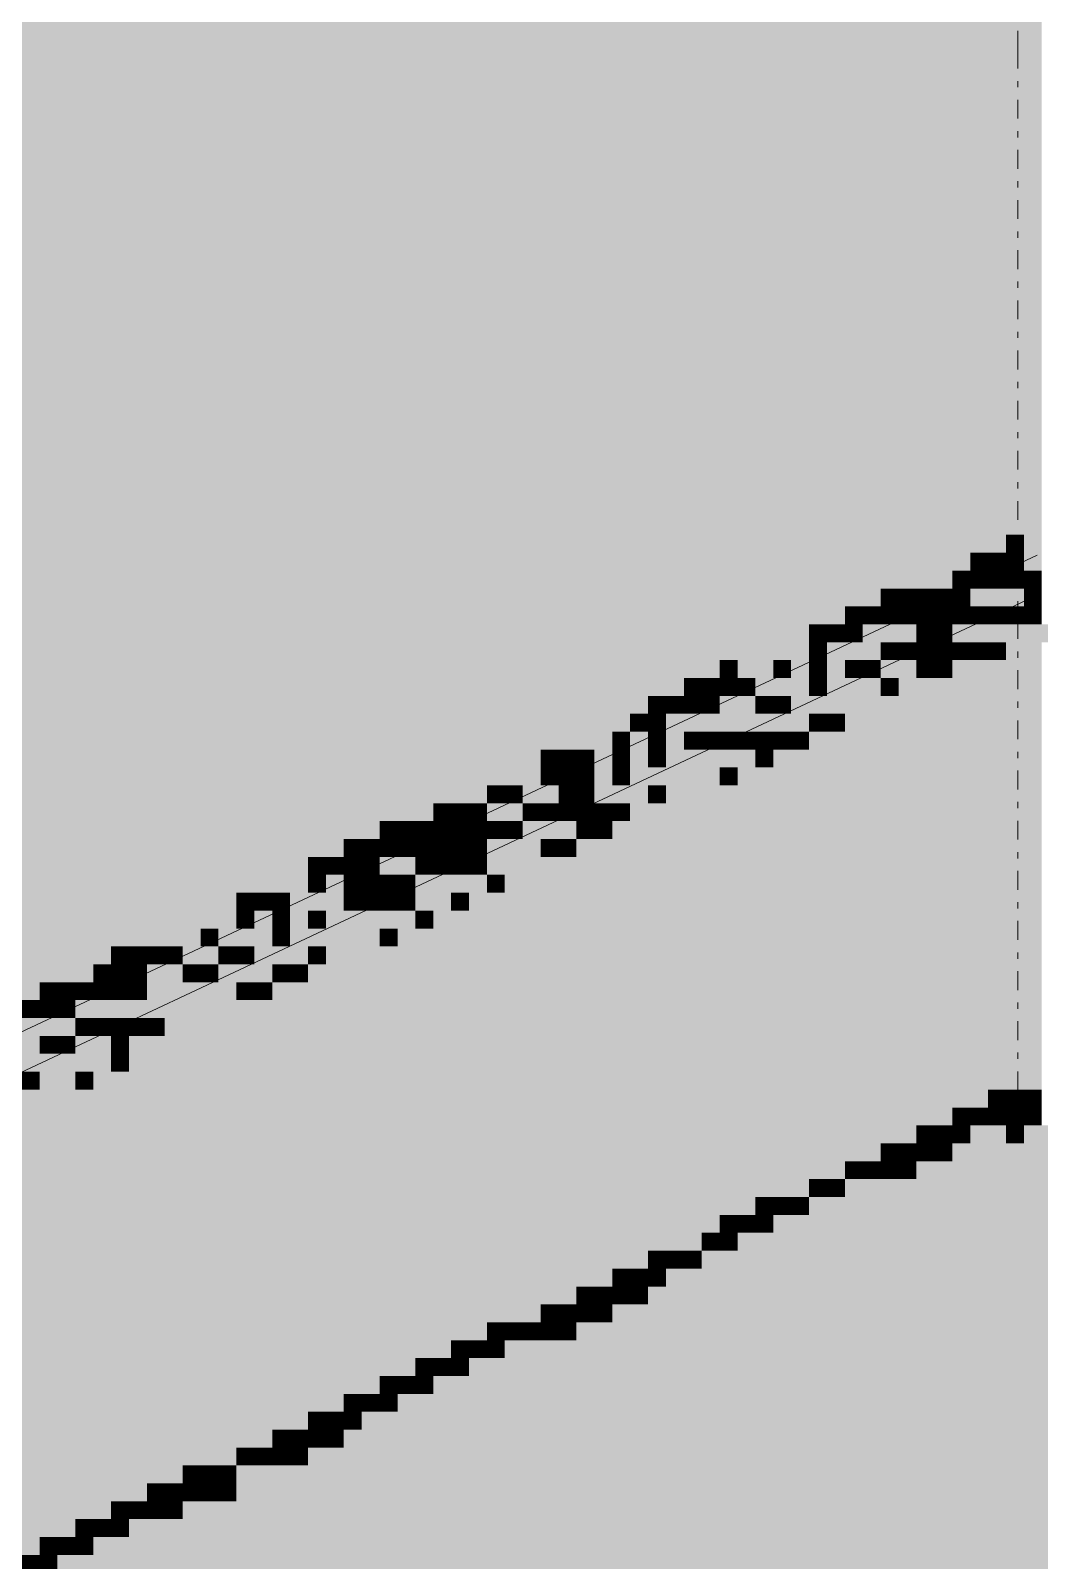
# Paper-space layout '03 3D Building and Roof' of a CAD drawing. Header units: millimetres. Extents: x 5 to 415, y 5 to 292.
# Drawn here: x 140.76 to 150.15, y 230.78 to 245.03 of the extents above; entities that cross this region are included whole.
import ezdxf

# ---------------------------------------------------------------- set-up
doc = ezdxf.new("R2010")
doc.units = ezdxf.units.MM
doc.layers.add('EXISTING', color=7, linetype='Continuous')
doc.layers.add('IMAGES', color=7, linetype='Continuous')

# ---------------------------------------------------------------- blocks, each defined once
blk = doc.blocks.new('SHEET_03')
at = {"layer": 'EXISTING', "color": 250, "lineweight": 9}
for p, q in [((149.95, 244.676), (149.95, 245.026)), ((149.95, 244.501), (149.95, 244.559)), ((149.95, 244.209), (149.95, 244.384)), ((149.95, 244.034), (149.95, 244.092)), ((149.95, 243.742), (149.95, 243.917)), ((149.95, 243.567), (149.95, 243.625)), ((149.95, 243.275), (149.95, 243.45)), ((149.95, 243.1), (149.95, 243.158)), ((149.95, 242.808), (149.95, 242.983)), ((149.95, 242.633), (149.95, 242.691)), ((149.95, 242.341), (149.95, 242.516)), ((149.95, 242.166), (149.95, 242.224)), ((149.95, 241.874), (149.95, 242.049)), ((149.95, 241.699), (149.95, 241.757)), ((149.95, 241.407), (149.95, 241.582)), ((149.95, 241.232), (149.95, 241.29)), ((149.95, 240.94), (149.95, 241.115)), ((149.95, 240.765), (149.95, 240.823)), ((149.95, 240.473), (149.95, 240.648)), ((128.28, 229.888), (150.128, 240.145)), ((150.128, 239.77), (128.28, 229.513)), ((149.95, 239.655), (149.95, 239.714)), ((149.95, 239.364), (149.95, 239.539)), ((149.95, 239.188), (149.95, 239.247)), ((149.95, 238.897), (149.95, 239.072)), ((149.95, 238.721), (149.95, 238.78)), ((149.95, 238.429), (149.95, 238.605)), ((149.95, 238.254), (149.95, 238.313)), ((149.95, 237.962), (149.95, 238.138)), ((149.95, 237.787), (149.95, 237.846)), ((149.95, 237.495), (149.95, 237.671)), ((149.95, 237.32), (149.95, 237.379)), ((149.95, 237.028), (149.95, 237.204)), ((149.95, 236.853), (149.95, 236.912)), ((149.95, 236.561), (149.95, 236.737)), ((149.95, 236.386), (149.95, 236.445)), ((149.95, 236.094), (149.95, 236.27)), ((149.95, 235.919), (149.95, 235.978)), ((149.95, 235.627), (149.95, 235.803)), ((149.95, 235.452), (149.95, 235.511)), ((149.95, 235.16), (149.95, 235.336))]:
    blk.add_line(p, q, dxfattribs=at)
at = {"layer": 'IMAGES', "color": 7}
for points in [[(149.671, 240.167), (149.838, 240.167), (149.671, 249.167), (149.838, 249.167)], [(149.838, 240.333), (150.005, 240.333), (149.838, 249.167), (150.005, 249.167)], [(150.005, 240.333), (150.171, 240.333), (150.005, 249.167), (150.171, 249.167)], [(130.342, 245), (149.671, 245), (130.342, 245.167), (149.671, 245.167)], [(130.008, 244.833), (149.671, 244.833), (130.008, 245), (149.671, 245)], [(129.509, 244.667), (149.671, 244.667), (129.509, 244.833), (149.671, 244.833)], [(129.175, 244.5), (149.671, 244.5), (129.175, 244.667), (149.671, 244.667)], [(128.842, 244.333), (149.671, 244.333), (128.842, 244.5), (149.671, 244.5)], [(128.509, 244.167), (149.671, 244.167), (128.509, 244.333), (149.671, 244.333)], [(128.009, 244), (149.671, 244), (128.009, 244.167), (149.671, 244.167)], [(127.676, 243.833), (149.671, 243.833), (127.676, 244), (149.671, 244)], [(127.342, 243.667), (149.671, 243.667), (127.342, 243.833), (149.671, 243.833)], [(127.009, 243.5), (149.671, 243.5), (127.009, 243.667), (149.671, 243.667)], [(126.676, 243.333), (149.671, 243.333), (126.676, 243.5), (149.671, 243.5)], [(126.343, 243.167), (149.671, 243.167), (126.343, 243.333), (149.671, 243.333)], [(126.009, 243), (149.671, 243), (126.009, 243.167), (149.671, 243.167)], [(125.843, 242.833), (149.671, 242.833), (125.843, 243), (149.671, 243)], [(125.343, 242.667), (149.671, 242.667), (125.343, 242.833), (149.671, 242.833)], [(125.009, 242.5), (149.671, 242.5), (125.009, 242.667), (149.671, 242.667)], [(124.51, 242.333), (149.671, 242.333), (124.51, 242.5), (149.671, 242.5)], [(124.176, 242.167), (149.671, 242.167), (124.176, 242.333), (149.671, 242.333)], [(123.843, 242), (149.671, 242), (123.843, 242.167), (149.671, 242.167)], [(123.51, 241.833), (149.671, 241.833), (123.51, 242), (149.671, 242)], [(123.176, 241.667), (149.671, 241.667), (123.176, 241.833), (149.671, 241.833)], [(122.843, 241.5), (149.671, 241.5), (122.843, 241.667), (149.671, 241.667)], [(122.177, 241.333), (149.671, 241.333), (122.177, 241.5), (149.671, 241.5)], [(122.01, 241.167), (149.671, 241.167), (122.01, 241.333), (149.671, 241.333)], [(121.677, 241), (149.671, 241), (121.677, 241.167), (149.671, 241.167)], [(121.343, 240.833), (149.671, 240.833), (121.343, 241), (149.671, 241)], [(120.844, 240.5), (149.671, 240.5), (120.844, 240.833), (149.671, 240.833)], [(120.344, 240.333), (149.671, 240.333), (120.344, 240.5), (149.671, 240.5)], [(120.01, 240.167), (149.671, 240.167), (120.01, 240.333), (149.671, 240.333)], [(149.838, 240.167), (150.005, 240.167), (149.838, 240.333), (150.005, 240.333)], [(150.005, 240), (150.171, 240), (150.005, 240.333), (150.171, 240.333)], [(119.677, 240), (149.505, 240), (119.677, 240.167), (149.505, 240.167)], [(149.505, 240), (149.671, 240), (149.505, 240.167), (149.671, 240.167)], [(149.671, 240), (149.838, 240), (149.671, 240.167), (149.838, 240.167)], [(149.838, 240), (150.005, 240), (149.838, 240.167), (150.005, 240.167)], [(119.177, 239.833), (149.005, 239.833), (119.177, 240), (149.005, 240)], [(149.005, 239.833), (149.338, 239.833), (149.005, 240), (149.338, 240)], [(149.338, 239.833), (149.505, 239.833), (149.338, 240), (149.505, 240)], [(149.505, 239.833), (149.671, 239.833), (149.505, 240), (149.671, 240)], [(149.671, 239.833), (149.838, 239.833), (149.671, 240), (149.838, 240)], [(149.838, 239.833), (150.005, 239.833), (149.838, 240), (150.005, 240)], [(150.005, 239.833), (150.171, 239.833), (150.005, 240), (150.171, 240)], [(118.844, 239.667), (148.672, 239.667), (118.844, 239.833), (148.672, 239.833)], [(148.672, 239.667), (148.838, 239.667), (148.672, 239.833), (148.838, 239.833)], [(148.838, 239.667), (149.005, 239.667), (148.838, 239.833), (149.005, 239.833)], [(149.005, 239.667), (149.172, 239.667), (149.005, 239.833), (149.172, 239.833)], [(149.172, 239.667), (149.338, 239.667), (149.172, 239.833), (149.338, 239.833)], [(149.338, 239.667), (149.505, 239.667), (149.338, 239.833), (149.505, 239.833)], [(149.505, 239.667), (150.005, 239.667), (149.505, 239.833), (150.005, 239.833)], [(150.005, 239.667), (150.171, 239.667), (150.005, 239.833), (150.171, 239.833)], [(118.344, 239.5), (148.338, 239.5), (118.344, 239.667), (148.338, 239.667)], [(148.338, 239.5), (148.505, 239.5), (148.338, 239.667), (148.505, 239.667)], [(148.505, 239.5), (148.672, 239.5), (148.505, 239.667), (148.672, 239.667)], [(148.672, 239.5), (148.838, 239.5), (148.672, 239.667), (148.838, 239.667)], [(148.838, 239.5), (149.005, 239.5), (148.838, 239.667), (149.005, 239.667)], [(149.005, 239.5), (149.172, 239.5), (149.005, 239.667), (149.172, 239.667)], [(149.172, 239.5), (149.338, 239.5), (149.172, 239.667), (149.338, 239.667)], [(149.338, 239.5), (149.505, 239.5), (149.338, 239.667), (149.505, 239.667)], [(149.505, 239.5), (149.671, 239.5), (149.505, 239.667), (149.671, 239.667)], [(149.671, 239.5), (149.838, 239.5), (149.671, 239.667), (149.838, 239.667)], [(149.838, 239.5), (150.005, 239.5), (149.838, 239.667), (150.005, 239.667)], [(150.005, 239.5), (150.171, 239.5), (150.005, 239.667), (150.171, 239.667)], [(118.344, 239.333), (148.005, 239.333), (118.344, 239.5), (148.005, 239.5)], [(148.005, 239.333), (148.172, 239.333), (148.005, 239.5), (148.172, 239.5)], [(148.172, 239.333), (148.338, 239.333), (148.172, 239.5), (148.338, 239.5)], [(148.338, 239.333), (148.505, 239.333), (148.338, 239.5), (148.505, 239.5)], [(148.505, 239.333), (149.005, 239.333), (148.505, 239.5), (149.005, 239.5)], [(149.005, 239.333), (149.172, 239.333), (149.005, 239.5), (149.172, 239.5)], [(149.172, 239.333), (149.338, 239.333), (149.172, 239.5), (149.338, 239.5)], [(149.338, 239.333), (150.005, 239.333), (149.338, 239.5), (150.005, 239.5)], [(150.005, 239.333), (170.834, 239.333), (150.005, 239.5), (170.834, 239.5)], [(117.677, 239.167), (147.672, 239.167), (117.677, 239.333), (147.672, 239.333)], [(147.672, 239.167), (148.005, 239.167), (147.672, 239.333), (148.005, 239.333)], [(148.005, 239.167), (148.172, 239.167), (148.005, 239.333), (148.172, 239.333)], [(148.172, 239.167), (148.672, 239.167), (148.172, 239.333), (148.672, 239.333)], [(148.672, 239.167), (148.838, 239.167), (148.672, 239.333), (148.838, 239.333)], [(148.838, 239.167), (149.005, 239.167), (148.838, 239.333), (149.005, 239.333)], [(149.005, 239.167), (149.172, 239.167), (149.005, 239.333), (149.172, 239.333)], [(149.172, 239.167), (149.338, 239.167), (149.172, 239.333), (149.338, 239.333)], [(149.338, 239.167), (149.505, 239.167), (149.338, 239.333), (149.505, 239.333)], [(149.505, 239.167), (149.671, 239.167), (149.505, 239.333), (149.671, 239.333)], [(149.671, 239.167), (149.838, 239.167), (149.671, 239.333), (149.838, 239.333)], [(149.838, 235.167), (150.005, 235.167), (149.838, 239.333), (150.005, 239.333)], [(150.005, 235.167), (150.171, 235.167), (150.005, 239.333), (150.171, 239.333)], [(117.511, 239), (147.172, 239), (117.511, 239.167), (147.172, 239.167)], [(147.172, 239), (147.339, 239), (147.172, 239.167), (147.339, 239.167)], [(147.339, 239), (147.672, 239), (147.339, 239.167), (147.672, 239.167)], [(147.672, 239), (147.838, 239), (147.672, 239.167), (147.838, 239.167)], [(147.838, 238.667), (148.005, 238.667), (147.838, 239.167), (148.005, 239.167)], [(148.005, 239), (148.172, 239), (148.005, 239.167), (148.172, 239.167)], [(148.172, 238.833), (148.338, 238.833), (148.172, 239.167), (148.338, 239.167)], [(148.338, 239), (148.505, 239), (148.338, 239.167), (148.505, 239.167)], [(148.505, 239), (148.672, 239), (148.505, 239.167), (148.672, 239.167)], [(148.672, 239), (149.005, 239), (148.672, 239.167), (149.005, 239.167)], [(149.005, 239), (149.172, 239), (149.005, 239.167), (149.172, 239.167)], [(149.172, 239), (149.338, 239), (149.172, 239.167), (149.338, 239.167)], [(149.338, 239), (149.671, 239), (149.338, 239.167), (149.671, 239.167)], [(149.671, 235.167), (149.838, 235.167), (149.671, 239.167), (149.838, 239.167)], [(117.178, 238.833), (146.839, 238.833), (117.178, 239), (146.839, 239)], [(146.839, 238.833), (147.005, 238.833), (146.839, 239), (147.005, 239)], [(147.005, 238.833), (147.172, 238.833), (147.005, 239), (147.172, 239)], [(147.172, 238.833), (147.339, 238.833), (147.172, 239), (147.339, 239)], [(147.339, 238.833), (147.505, 238.833), (147.339, 239), (147.505, 239)], [(147.505, 238.833), (147.838, 238.833), (147.505, 239), (147.838, 239)], [(148.005, 238.833), (148.172, 238.833), (148.005, 239), (148.172, 239)], [(148.338, 238.833), (148.672, 238.833), (148.338, 239), (148.672, 239)], [(148.672, 238.833), (148.838, 238.833), (148.672, 239), (148.838, 239)], [(148.838, 238.833), (149.172, 238.833), (148.838, 239), (149.172, 239)], [(149.172, 238.833), (149.671, 238.833), (149.172, 239), (149.671, 239)], [(116.844, 238.667), (146.505, 238.667), (116.844, 238.833), (146.505, 238.833)], [(146.505, 238.667), (146.672, 238.667), (146.505, 238.833), (146.672, 238.833)], [(146.672, 238.667), (146.839, 238.667), (146.672, 238.833), (146.839, 238.833)], [(146.839, 238.667), (147.005, 238.667), (146.839, 238.833), (147.005, 238.833)], [(147.005, 238.667), (147.172, 238.667), (147.005, 238.833), (147.172, 238.833)], [(147.172, 238.667), (147.505, 238.667), (147.172, 238.833), (147.505, 238.833)], [(147.505, 238.667), (147.672, 238.667), (147.505, 238.833), (147.672, 238.833)], [(147.672, 238.667), (147.838, 238.667), (147.672, 238.833), (147.838, 238.833)], [(148.005, 238.667), (148.338, 238.667), (148.005, 238.833), (148.338, 238.833)], [(148.338, 238.667), (148.838, 238.667), (148.338, 238.833), (148.838, 238.833)], [(148.838, 238.667), (149.671, 238.667), (148.838, 238.833), (149.671, 238.833)], [(116.344, 238.5), (146.339, 238.5), (116.344, 238.667), (146.339, 238.667)], [(146.339, 238.5), (146.505, 238.5), (146.339, 238.667), (146.505, 238.667)], [(146.505, 238.5), (146.672, 238.5), (146.505, 238.667), (146.672, 238.667)], [(146.672, 238.167), (146.839, 238.167), (146.672, 238.667), (146.839, 238.667)], [(146.839, 238.5), (147.172, 238.5), (146.839, 238.667), (147.172, 238.667)], [(147.172, 238.5), (147.505, 238.5), (147.172, 238.667), (147.505, 238.667)], [(147.505, 238.5), (148.005, 238.5), (147.505, 238.667), (148.005, 238.667)], [(148.005, 238.5), (148.172, 238.5), (148.005, 238.667), (148.172, 238.667)], [(148.172, 238.5), (148.338, 238.5), (148.172, 238.667), (148.338, 238.667)], [(148.338, 238.5), (149.671, 238.5), (148.338, 238.667), (149.671, 238.667)], [(116.011, 238.333), (145.839, 238.333), (116.011, 238.5), (145.839, 238.5)], [(145.839, 238.333), (146.172, 238.333), (145.839, 238.5), (146.172, 238.5)], [(146.172, 238.333), (146.339, 238.333), (146.172, 238.5), (146.339, 238.5)], [(146.339, 238), (146.505, 238), (146.339, 238.5), (146.505, 238.5)], [(146.505, 238.333), (146.672, 238.333), (146.505, 238.5), (146.672, 238.5)], [(146.839, 238.333), (147.005, 238.333), (146.839, 238.5), (147.005, 238.5)], [(147.005, 238.333), (147.172, 238.333), (147.005, 238.5), (147.172, 238.5)], [(147.172, 238.333), (147.339, 238.333), (147.172, 238.5), (147.339, 238.5)], [(147.339, 238.333), (147.505, 238.333), (147.339, 238.5), (147.505, 238.5)], [(147.505, 238.333), (147.672, 238.333), (147.505, 238.5), (147.672, 238.5)], [(147.672, 238.333), (147.838, 238.333), (147.672, 238.5), (147.838, 238.5)], [(147.838, 238.333), (148.005, 238.333), (147.838, 238.5), (148.005, 238.5)], [(148.005, 238.333), (149.671, 238.333), (148.005, 238.5), (149.671, 238.5)], [(115.844, 238.167), (145.506, 238.167), (115.844, 238.333), (145.506, 238.333)], [(145.506, 238.167), (145.672, 238.167), (145.506, 238.333), (145.672, 238.333)], [(145.672, 238.167), (145.839, 238.167), (145.672, 238.333), (145.839, 238.333)], [(145.839, 238.167), (146.006, 238.167), (145.839, 238.333), (146.006, 238.333)], [(146.006, 237.833), (146.172, 237.833), (146.006, 238.333), (146.172, 238.333)], [(146.172, 238.167), (146.339, 238.167), (146.172, 238.333), (146.339, 238.333)], [(146.505, 238.167), (146.672, 238.167), (146.505, 238.333), (146.672, 238.333)], [(146.839, 238.167), (147.172, 238.167), (146.839, 238.333), (147.172, 238.333)], [(147.172, 238.167), (147.505, 238.167), (147.172, 238.333), (147.505, 238.333)], [(147.505, 238.167), (147.672, 238.167), (147.505, 238.333), (147.672, 238.333)], [(147.672, 238.167), (149.671, 238.167), (147.672, 238.333), (149.671, 238.333)], [(115.345, 238), (145.172, 238), (115.345, 238.167), (145.172, 238.167)], [(145.172, 238), (145.506, 238), (145.172, 238.167), (145.506, 238.167)], [(145.506, 238), (145.672, 238), (145.506, 238.167), (145.672, 238.167)], [(145.672, 238), (145.839, 238), (145.672, 238.167), (145.839, 238.167)], [(145.839, 238), (146.006, 238), (145.839, 238.167), (146.006, 238.167)], [(146.172, 238), (146.339, 238), (146.172, 238.167), (146.339, 238.167)], [(146.505, 238), (146.839, 238), (146.505, 238.167), (146.839, 238.167)], [(146.839, 238), (147.172, 238), (146.839, 238.167), (147.172, 238.167)], [(147.172, 238), (147.339, 238), (147.172, 238.167), (147.339, 238.167)], [(147.339, 238), (149.671, 238), (147.339, 238.167), (149.671, 238.167)], [(115.011, 237.833), (144.672, 237.833), (115.011, 238), (144.672, 238)], [(144.672, 237.833), (145.006, 237.833), (144.672, 238), (145.006, 238)], [(145.006, 237.833), (145.172, 237.833), (145.006, 238), (145.172, 238)], [(145.172, 237.833), (145.339, 237.833), (145.172, 238), (145.339, 238)], [(145.339, 237.833), (145.672, 237.833), (145.339, 238), (145.672, 238)], [(145.672, 237.833), (145.839, 237.833), (145.672, 238), (145.839, 238)], [(145.839, 237.833), (146.006, 237.833), (145.839, 238), (146.006, 238)], [(146.172, 237.833), (146.505, 237.833), (146.172, 238), (146.505, 238)], [(146.505, 237.833), (146.672, 237.833), (146.505, 238), (146.672, 238)], [(146.672, 237.833), (147.005, 237.833), (146.672, 238), (147.005, 238)], [(147.005, 237.833), (149.671, 237.833), (147.005, 238), (149.671, 238)], [(114.511, 237.667), (144.506, 237.667), (114.511, 237.833), (144.506, 237.833)], [(144.506, 237.667), (144.672, 237.667), (144.506, 237.833), (144.672, 237.833)], [(144.672, 237.667), (144.839, 237.667), (144.672, 237.833), (144.839, 237.833)], [(144.839, 237.667), (145.006, 237.667), (144.839, 237.833), (145.006, 237.833)], [(145.006, 237.667), (145.339, 237.667), (145.006, 237.833), (145.339, 237.833)], [(145.339, 237.667), (145.506, 237.667), (145.339, 237.833), (145.506, 237.833)], [(145.506, 237.667), (145.672, 237.667), (145.506, 237.833), (145.672, 237.833)], [(145.672, 237.667), (145.839, 237.667), (145.672, 237.833), (145.839, 237.833)], [(145.839, 237.667), (146.006, 237.667), (145.839, 237.833), (146.006, 237.833)], [(146.006, 237.667), (146.172, 237.667), (146.006, 237.833), (146.172, 237.833)], [(146.172, 237.667), (146.339, 237.667), (146.172, 237.833), (146.339, 237.833)], [(146.339, 237.667), (146.672, 237.667), (146.339, 237.833), (146.672, 237.833)], [(146.672, 237.667), (149.671, 237.667), (146.672, 237.833), (149.671, 237.833)], [(114.178, 237.5), (144.006, 237.5), (114.178, 237.667), (144.006, 237.667)], [(144.006, 237.5), (144.173, 237.5), (144.006, 237.667), (144.173, 237.667)], [(144.173, 237.5), (144.339, 237.5), (144.173, 237.667), (144.339, 237.667)], [(144.339, 237.5), (144.506, 237.5), (144.339, 237.667), (144.506, 237.667)], [(144.506, 237.5), (144.672, 237.5), (144.506, 237.667), (144.672, 237.667)], [(144.672, 237.5), (144.839, 237.5), (144.672, 237.667), (144.839, 237.667)], [(144.839, 237.5), (145.006, 237.5), (144.839, 237.667), (145.006, 237.667)], [(145.006, 237.5), (145.172, 237.5), (145.006, 237.667), (145.172, 237.667)], [(145.172, 237.5), (145.339, 237.5), (145.172, 237.667), (145.339, 237.667)], [(145.339, 237.5), (145.839, 237.5), (145.339, 237.667), (145.839, 237.667)], [(145.839, 237.5), (146.006, 237.5), (145.839, 237.667), (146.006, 237.667)], [(146.006, 237.5), (146.172, 237.5), (146.006, 237.667), (146.172, 237.667)], [(146.172, 237.5), (149.671, 237.5), (146.172, 237.667), (149.671, 237.667)], [(113.845, 237.333), (143.673, 237.333), (113.845, 237.5), (143.673, 237.5)], [(143.673, 237.333), (143.839, 237.333), (143.673, 237.5), (143.839, 237.5)], [(143.839, 237.333), (144.006, 237.333), (143.839, 237.5), (144.006, 237.5)], [(144.006, 237.333), (144.173, 237.333), (144.006, 237.5), (144.173, 237.5)], [(144.173, 237.333), (144.339, 237.333), (144.173, 237.5), (144.339, 237.5)], [(144.339, 237.333), (144.506, 237.333), (144.339, 237.5), (144.506, 237.5)], [(144.506, 237.333), (144.672, 237.333), (144.506, 237.5), (144.672, 237.5)], [(144.672, 237.333), (144.839, 237.333), (144.672, 237.5), (144.839, 237.5)], [(144.839, 237.333), (145.006, 237.333), (144.839, 237.5), (145.006, 237.5)], [(145.006, 237.333), (145.506, 237.333), (145.006, 237.5), (145.506, 237.5)], [(145.506, 237.333), (145.672, 237.333), (145.506, 237.5), (145.672, 237.5)], [(145.672, 237.333), (145.839, 237.333), (145.672, 237.5), (145.839, 237.5)], [(145.839, 237.333), (149.671, 237.333), (145.839, 237.5), (149.671, 237.5)], [(113.678, 237.167), (143.339, 237.167), (113.678, 237.333), (143.339, 237.333)], [(143.339, 237.167), (143.506, 237.167), (143.339, 237.333), (143.506, 237.333)], [(143.506, 237.167), (143.673, 237.167), (143.506, 237.333), (143.673, 237.333)], [(143.673, 237.167), (143.839, 237.167), (143.673, 237.333), (143.839, 237.333)], [(143.839, 237.167), (144.006, 237.167), (143.839, 237.333), (144.006, 237.333)], [(144.006, 237.167), (144.339, 237.167), (144.006, 237.333), (144.339, 237.333)], [(144.339, 237.167), (144.506, 237.167), (144.339, 237.333), (144.506, 237.333)], [(144.506, 237.167), (144.672, 237.167), (144.506, 237.333), (144.672, 237.333)], [(144.672, 237.167), (144.839, 237.167), (144.672, 237.333), (144.839, 237.333)], [(144.839, 237.167), (145.006, 237.167), (144.839, 237.333), (145.006, 237.333)], [(145.006, 237.167), (145.339, 237.167), (145.006, 237.333), (145.339, 237.333)], [(145.339, 237.167), (145.672, 237.167), (145.339, 237.333), (145.672, 237.333)], [(145.672, 237.167), (149.671, 237.167), (145.672, 237.333), (149.671, 237.333)], [(113.512, 237), (143.006, 237), (113.512, 237.167), (143.006, 237.167)], [(143.006, 237), (143.339, 237), (143.006, 237.167), (143.339, 237.167)], [(143.339, 237), (143.506, 237), (143.339, 237.167), (143.506, 237.167)], [(143.506, 236.667), (143.673, 236.667), (143.506, 237.167), (143.673, 237.167)], [(143.673, 237), (143.839, 237), (143.673, 237.167), (143.839, 237.167)], [(143.839, 237), (144.006, 237), (143.839, 237.167), (144.006, 237.167)], [(144.006, 237), (144.173, 237), (144.006, 237.167), (144.173, 237.167)], [(144.173, 237), (144.339, 237), (144.173, 237.167), (144.339, 237.167)], [(144.339, 237), (144.672, 237), (144.339, 237.167), (144.672, 237.167)], [(144.672, 237), (145.006, 237), (144.672, 237.167), (145.006, 237.167)], [(145.006, 237), (145.172, 237), (145.006, 237.167), (145.172, 237.167)], [(145.172, 237), (149.671, 237), (145.172, 237.167), (149.671, 237.167)], [(113.678, 236.833), (142.673, 236.833), (113.678, 237), (142.673, 237)], [(142.673, 236.833), (142.839, 236.833), (142.673, 237), (142.839, 237)], [(142.839, 236.833), (143.006, 236.833), (142.839, 237), (143.006, 237)], [(143.006, 236.833), (143.173, 236.833), (143.006, 237), (143.173, 237)], [(143.173, 236.833), (143.506, 236.833), (143.173, 237), (143.506, 237)], [(143.673, 236.833), (143.839, 236.833), (143.673, 237), (143.839, 237)], [(143.839, 236.833), (144.006, 236.833), (143.839, 237), (144.006, 237)], [(144.006, 236.833), (144.173, 236.833), (144.006, 237), (144.173, 237)], [(144.173, 236.833), (144.339, 236.833), (144.173, 237), (144.339, 237)], [(144.339, 236.833), (144.672, 236.833), (144.339, 237), (144.672, 237)], [(144.672, 236.833), (144.839, 236.833), (144.672, 237), (144.839, 237)], [(144.839, 236.833), (149.671, 236.833), (144.839, 237), (149.671, 237)], [(114.178, 236.667), (142.34, 236.667), (114.178, 236.833), (142.34, 236.833)], [(142.34, 236.667), (142.673, 236.667), (142.34, 236.833), (142.673, 236.833)], [(142.673, 236.667), (142.839, 236.667), (142.673, 236.833), (142.839, 236.833)], [(142.839, 236.333), (143.006, 236.333), (142.839, 236.833), (143.006, 236.833)], [(143.006, 236.667), (143.173, 236.667), (143.006, 236.833), (143.173, 236.833)], [(143.173, 236.5), (143.339, 236.5), (143.173, 236.833), (143.339, 236.833)], [(143.339, 236.667), (143.506, 236.667), (143.339, 236.833), (143.506, 236.833)], [(143.673, 236.667), (144.006, 236.667), (143.673, 236.833), (144.006, 236.833)], [(144.006, 236.667), (144.339, 236.667), (144.006, 236.833), (144.339, 236.833)], [(144.339, 236.667), (144.506, 236.667), (144.339, 236.833), (144.506, 236.833)], [(144.506, 236.667), (149.671, 236.667), (144.506, 236.833), (149.671, 236.833)], [(114.511, 236.5), (142.006, 236.5), (114.511, 236.667), (142.006, 236.667)], [(142.006, 236.5), (142.34, 236.5), (142.006, 236.667), (142.34, 236.667)], [(142.34, 236.5), (142.506, 236.5), (142.34, 236.667), (142.506, 236.667)], [(142.506, 236.5), (142.839, 236.5), (142.506, 236.667), (142.839, 236.667)], [(143.006, 236.5), (143.173, 236.5), (143.006, 236.667), (143.173, 236.667)], [(143.339, 236.5), (143.673, 236.5), (143.339, 236.667), (143.673, 236.667)], [(143.673, 236.5), (144.006, 236.5), (143.673, 236.667), (144.006, 236.667)], [(144.006, 236.5), (144.173, 236.5), (144.006, 236.667), (144.173, 236.667)], [(144.173, 236.5), (149.671, 236.5), (144.173, 236.667), (149.671, 236.667)], [(115.011, 236.333), (141.506, 236.333), (115.011, 236.5), (141.506, 236.5)], [(141.506, 236.333), (141.673, 236.333), (141.506, 236.5), (141.673, 236.5)], [(141.673, 236.333), (141.84, 236.333), (141.673, 236.5), (141.84, 236.5)], [(141.84, 236.333), (142.006, 236.333), (141.84, 236.5), (142.006, 236.5)], [(142.006, 236.333), (142.173, 236.333), (142.006, 236.5), (142.173, 236.5)], [(142.173, 236.333), (142.506, 236.333), (142.173, 236.5), (142.506, 236.5)], [(142.506, 236.333), (142.673, 236.333), (142.506, 236.5), (142.673, 236.5)], [(142.673, 236.333), (142.839, 236.333), (142.673, 236.5), (142.839, 236.5)], [(143.006, 236.333), (143.339, 236.333), (143.006, 236.5), (143.339, 236.5)], [(143.339, 236.333), (143.506, 236.333), (143.339, 236.5), (143.506, 236.5)], [(143.506, 236.333), (143.839, 236.333), (143.506, 236.5), (143.839, 236.5)], [(143.839, 236.333), (149.671, 236.333), (143.839, 236.5), (149.671, 236.5)], [(115.178, 236.167), (141.34, 236.167), (115.178, 236.333), (141.34, 236.333)], [(141.34, 236.167), (141.506, 236.167), (141.34, 236.333), (141.506, 236.333)], [(141.506, 236.167), (141.673, 236.167), (141.506, 236.333), (141.673, 236.333)], [(141.673, 236.167), (141.84, 236.167), (141.673, 236.333), (141.84, 236.333)], [(141.84, 236.167), (142.173, 236.167), (141.84, 236.333), (142.173, 236.333)], [(142.173, 236.167), (142.34, 236.167), (142.173, 236.333), (142.34, 236.333)], [(142.34, 236.167), (142.506, 236.167), (142.34, 236.333), (142.506, 236.333)], [(142.506, 236.167), (143.006, 236.167), (142.506, 236.333), (143.006, 236.333)], [(143.006, 236.167), (143.173, 236.167), (143.006, 236.333), (143.173, 236.333)], [(143.173, 236.167), (143.339, 236.167), (143.173, 236.333), (143.339, 236.333)], [(143.339, 236.167), (149.671, 236.167), (143.339, 236.333), (149.671, 236.333)], [(115.844, 236), (140.84, 236), (115.844, 236.167), (140.84, 236.167)], [(140.84, 236), (141.006, 236), (140.84, 236.167), (141.006, 236.167)], [(141.006, 236), (141.173, 236), (141.006, 236.167), (141.173, 236.167)], [(141.173, 236), (141.34, 236), (141.173, 236.167), (141.34, 236.167)], [(141.34, 236), (141.506, 236), (141.34, 236.167), (141.506, 236.167)], [(141.506, 236), (141.673, 236), (141.506, 236.167), (141.673, 236.167)], [(141.673, 236), (141.84, 236), (141.673, 236.167), (141.84, 236.167)], [(141.84, 236), (142.173, 236), (141.84, 236.167), (142.173, 236.167)], [(142.173, 236), (142.673, 236), (142.173, 236.167), (142.673, 236.167)], [(142.673, 236), (142.839, 236), (142.673, 236.167), (142.839, 236.167)], [(142.839, 236), (143.006, 236), (142.839, 236.167), (143.006, 236.167)], [(143.006, 236), (149.671, 236), (143.006, 236.167), (149.671, 236.167)], [(140.673, 235.833), (140.84, 235.833), (140.673, 236), (140.84, 236)], [(140.84, 235.833), (141.006, 235.833), (140.84, 236), (141.006, 236)], [(141.006, 235.833), (141.173, 235.833), (141.006, 236), (141.173, 236)], [(141.173, 235.833), (141.506, 235.833), (141.173, 236), (141.506, 236)], [(141.506, 235.833), (141.84, 235.833), (141.506, 236), (141.84, 236)], [(141.84, 235.833), (142.34, 235.833), (141.84, 236), (142.34, 236)], [(142.34, 235.833), (142.673, 235.833), (142.34, 236), (142.673, 236)], [(142.673, 235.833), (149.671, 235.833), (142.673, 236), (149.671, 236)], [(140.673, 235.333), (140.84, 235.333), (140.673, 235.833), (140.84, 235.833)], [(140.84, 235.667), (141.173, 235.667), (140.84, 235.833), (141.173, 235.833)], [(141.173, 235.667), (141.34, 235.667), (141.173, 235.833), (141.34, 235.833)], [(141.34, 235.667), (141.506, 235.667), (141.34, 235.833), (141.506, 235.833)], [(141.506, 235.667), (141.673, 235.667), (141.506, 235.833), (141.673, 235.833)], [(141.673, 235.667), (141.84, 235.667), (141.673, 235.833), (141.84, 235.833)], [(141.84, 235.667), (142.006, 235.667), (141.84, 235.833), (142.006, 235.833)], [(142.006, 235.667), (142.34, 235.667), (142.006, 235.833), (142.34, 235.833)], [(142.34, 235.667), (149.671, 235.667), (142.34, 235.833), (149.671, 235.833)], [(140.84, 235.5), (141.006, 235.5), (140.84, 235.667), (141.006, 235.667)], [(141.006, 235.5), (141.173, 235.5), (141.006, 235.667), (141.173, 235.667)], [(141.173, 235.5), (141.506, 235.5), (141.173, 235.667), (141.506, 235.667)], [(141.506, 235.5), (141.673, 235.5), (141.506, 235.667), (141.673, 235.667)], [(141.673, 235.5), (142.006, 235.5), (141.673, 235.667), (142.006, 235.667)], [(142.006, 235.5), (149.671, 235.5), (142.006, 235.667), (149.671, 235.667)], [(140.84, 235.333), (141.173, 235.333), (140.84, 235.5), (141.173, 235.5)], [(141.173, 235.333), (141.506, 235.333), (141.173, 235.5), (141.506, 235.5)], [(141.506, 235.333), (141.673, 235.333), (141.506, 235.5), (141.673, 235.5)], [(141.673, 235.333), (149.671, 235.333), (141.673, 235.5), (149.671, 235.5)], [(140.673, 235.167), (140.84, 235.167), (140.673, 235.333), (140.84, 235.333)], [(140.84, 235.167), (141.173, 235.167), (140.84, 235.333), (141.173, 235.333)], [(141.173, 235.167), (141.34, 235.167), (141.173, 235.333), (141.34, 235.333)], [(141.34, 235.167), (149.671, 235.167), (141.34, 235.333), (149.671, 235.333)], [(140.507, 235), (149.671, 235), (140.507, 235.167), (149.671, 235.167)], [(149.671, 235), (149.838, 235), (149.671, 235.167), (149.838, 235.167)], [(149.838, 235), (150.005, 235), (149.838, 235.167), (150.005, 235.167)], [(150.005, 235), (150.171, 235), (150.005, 235.167), (150.171, 235.167)], [(140.673, 234.833), (149.338, 234.833), (140.673, 235), (149.338, 235)], [(149.338, 234.833), (149.505, 234.833), (149.338, 235), (149.505, 235)], [(149.505, 234.833), (149.671, 234.833), (149.505, 235), (149.671, 235)], [(149.671, 234.833), (149.838, 234.833), (149.671, 235), (149.838, 235)], [(149.838, 234.833), (150.005, 234.833), (149.838, 235), (150.005, 235)], [(150.005, 234.833), (150.171, 234.833), (150.005, 235), (150.171, 235)], [(140.173, 234.667), (149.005, 234.667), (140.173, 234.833), (149.005, 234.833)], [(149.005, 234.667), (149.172, 234.667), (149.005, 234.833), (149.172, 234.833)], [(149.172, 234.667), (149.338, 234.667), (149.172, 234.833), (149.338, 234.833)], [(149.338, 234.667), (149.505, 234.667), (149.338, 234.833), (149.505, 234.833)], [(149.505, 234.667), (149.838, 234.667), (149.505, 234.833), (149.838, 234.833)], [(149.838, 234.667), (150.005, 234.667), (149.838, 234.833), (150.005, 234.833)], [(150.005, 234.667), (150.338, 234.667), (150.005, 234.833), (150.338, 234.833)], [(139.84, 234.5), (148.672, 234.5), (139.84, 234.667), (148.672, 234.667)], [(148.672, 234.5), (148.838, 234.5), (148.672, 234.667), (148.838, 234.667)], [(148.838, 234.5), (149.005, 234.5), (148.838, 234.667), (149.005, 234.667)], [(149.005, 234.5), (149.172, 234.5), (149.005, 234.667), (149.172, 234.667)], [(149.172, 234.5), (149.338, 234.5), (149.172, 234.667), (149.338, 234.667)], [(149.338, 234.5), (150.338, 234.5), (149.338, 234.667), (150.338, 234.667)], [(139.507, 234.333), (148.338, 234.333), (139.507, 234.5), (148.338, 234.5)], [(148.338, 234.333), (148.505, 234.333), (148.338, 234.5), (148.505, 234.5)], [(148.505, 234.333), (148.672, 234.333), (148.505, 234.5), (148.672, 234.5)], [(148.672, 234.333), (148.838, 234.333), (148.672, 234.5), (148.838, 234.5)], [(148.838, 234.333), (149.005, 234.333), (148.838, 234.5), (149.005, 234.5)], [(149.005, 234.333), (150.838, 234.333), (149.005, 234.5), (150.838, 234.5)], [(139.173, 234.167), (148.005, 234.167), (139.173, 234.333), (148.005, 234.333)], [(148.005, 234.167), (148.172, 234.167), (148.005, 234.333), (148.172, 234.333)], [(148.172, 234.167), (148.338, 234.167), (148.172, 234.333), (148.338, 234.333)], [(148.338, 234.167), (148.672, 234.167), (148.338, 234.333), (148.672, 234.333)], [(148.672, 234.167), (151.171, 234.167), (148.672, 234.333), (151.171, 234.333)], [(138.84, 234), (147.505, 234), (138.84, 234.167), (147.505, 234.167)], [(147.505, 234), (147.672, 234), (147.505, 234.167), (147.672, 234.167)], [(147.672, 234), (147.838, 234), (147.672, 234.167), (147.838, 234.167)], [(147.838, 234), (148.005, 234), (147.838, 234.167), (148.005, 234.167)], [(148.005, 234), (148.338, 234), (148.005, 234.167), (148.338, 234.167)], [(148.338, 234), (151.504, 234), (148.338, 234.167), (151.504, 234.167)], [(138.507, 233.833), (147.172, 233.833), (138.507, 234), (147.172, 234)], [(147.172, 233.833), (147.339, 233.833), (147.172, 234), (147.339, 234)], [(147.339, 233.833), (147.505, 233.833), (147.339, 234), (147.505, 234)], [(147.505, 233.833), (147.672, 233.833), (147.505, 234), (147.672, 234)], [(147.672, 233.833), (148.005, 233.833), (147.672, 234), (148.005, 234)], [(148.005, 233.833), (151.838, 233.833), (148.005, 234), (151.838, 234)], [(138.174, 233.667), (147.005, 233.667), (138.174, 233.833), (147.005, 233.833)], [(147.005, 233.667), (147.172, 233.667), (147.005, 233.833), (147.172, 233.833)], [(147.172, 233.667), (147.339, 233.667), (147.172, 233.833), (147.339, 233.833)], [(147.339, 233.667), (147.672, 233.667), (147.339, 233.833), (147.672, 233.833)], [(147.672, 233.667), (152.338, 233.667), (147.672, 233.833), (152.338, 233.833)], [(137.674, 233.5), (146.505, 233.5), (137.674, 233.667), (146.505, 233.667)], [(146.505, 233.5), (146.672, 233.5), (146.505, 233.667), (146.672, 233.667)], [(146.672, 233.5), (146.839, 233.5), (146.672, 233.667), (146.839, 233.667)], [(146.839, 233.5), (147.005, 233.5), (146.839, 233.667), (147.005, 233.667)], [(147.005, 233.5), (147.339, 233.5), (147.005, 233.667), (147.339, 233.667)], [(147.339, 233.5), (152.671, 233.5), (147.339, 233.667), (152.671, 233.667)], [(137.34, 233.333), (146.172, 233.333), (137.34, 233.5), (146.172, 233.5)], [(146.172, 233.333), (146.339, 233.333), (146.172, 233.5), (146.339, 233.5)], [(146.339, 233.333), (146.505, 233.333), (146.339, 233.5), (146.505, 233.5)], [(146.505, 233.333), (146.672, 233.333), (146.505, 233.5), (146.672, 233.5)], [(146.672, 233.333), (147.005, 233.333), (146.672, 233.5), (147.005, 233.5)], [(147.005, 233.333), (152.838, 233.333), (147.005, 233.5), (152.838, 233.5)], [(137.007, 233.167), (145.839, 233.167), (137.007, 233.333), (145.839, 233.333)], [(145.839, 233.167), (146.006, 233.167), (145.839, 233.333), (146.006, 233.333)], [(146.006, 233.167), (146.172, 233.167), (146.006, 233.333), (146.172, 233.333)], [(146.172, 233.167), (146.339, 233.167), (146.172, 233.333), (146.339, 233.333)], [(146.339, 233.167), (146.505, 233.167), (146.339, 233.333), (146.505, 233.333)], [(146.505, 233.167), (153.171, 233.167), (146.505, 233.333), (153.171, 233.333)], [(136.674, 233), (145.506, 233), (136.674, 233.167), (145.506, 233.167)], [(145.506, 233), (145.672, 233), (145.506, 233.167), (145.672, 233.167)], [(145.672, 233), (145.839, 233), (145.672, 233.167), (145.839, 233.167)], [(145.839, 233), (146.006, 233), (145.839, 233.167), (146.006, 233.167)], [(146.006, 233), (146.172, 233), (146.006, 233.167), (146.172, 233.167)], [(146.172, 233), (153.671, 233), (146.172, 233.167), (153.671, 233.167)], [(136.341, 232.833), (145.006, 232.833), (136.341, 233), (145.006, 233)], [(145.006, 232.833), (145.172, 232.833), (145.006, 233), (145.172, 233)], [(145.172, 232.833), (145.339, 232.833), (145.172, 233), (145.339, 233)], [(145.339, 232.833), (145.506, 232.833), (145.339, 233), (145.506, 233)], [(145.506, 232.833), (145.672, 232.833), (145.506, 233), (145.672, 233)], [(145.672, 232.833), (145.839, 232.833), (145.672, 233), (145.839, 233)], [(145.839, 232.833), (154.004, 232.833), (145.839, 233), (154.004, 233)], [(135.841, 232.667), (144.672, 232.667), (135.841, 232.833), (144.672, 232.833)], [(144.672, 232.667), (144.839, 232.667), (144.672, 232.833), (144.839, 232.833)], [(144.839, 232.667), (145.006, 232.667), (144.839, 232.833), (145.006, 232.833)], [(145.006, 232.667), (145.172, 232.667), (145.006, 232.833), (145.172, 232.833)], [(145.172, 232.667), (145.506, 232.667), (145.172, 232.833), (145.506, 232.833)], [(145.506, 232.667), (154.337, 232.667), (145.506, 232.833), (154.337, 232.833)], [(135.674, 232.5), (144.339, 232.5), (135.674, 232.667), (144.339, 232.667)], [(144.339, 232.5), (144.506, 232.5), (144.339, 232.667), (144.506, 232.667)], [(144.506, 232.5), (144.672, 232.5), (144.506, 232.667), (144.672, 232.667)], [(144.672, 232.5), (144.839, 232.5), (144.672, 232.667), (144.839, 232.667)], [(144.839, 232.5), (145.172, 232.5), (144.839, 232.667), (145.172, 232.667)], [(145.172, 232.5), (154.671, 232.5), (145.172, 232.667), (154.671, 232.667)], [(135.341, 232.333), (144.006, 232.333), (135.341, 232.5), (144.006, 232.5)], [(144.006, 232.333), (144.173, 232.333), (144.006, 232.5), (144.173, 232.5)], [(144.173, 232.333), (144.339, 232.333), (144.173, 232.5), (144.339, 232.5)], [(144.339, 232.333), (144.506, 232.333), (144.339, 232.5), (144.506, 232.5)], [(144.506, 232.333), (144.839, 232.333), (144.506, 232.5), (144.839, 232.5)], [(144.839, 232.333), (155.004, 232.333), (144.839, 232.5), (155.004, 232.5)], [(135.008, 232.167), (143.673, 232.167), (135.008, 232.333), (143.673, 232.333)], [(143.673, 232.167), (143.839, 232.167), (143.673, 232.333), (143.839, 232.333)], [(143.839, 232.167), (144.006, 232.167), (143.839, 232.333), (144.006, 232.333)], [(144.006, 232.167), (144.173, 232.167), (144.006, 232.333), (144.173, 232.333)], [(144.173, 232.167), (144.506, 232.167), (144.173, 232.333), (144.506, 232.333)], [(144.506, 232.167), (155.504, 232.167), (144.506, 232.333), (155.504, 232.333)], [(134.508, 232), (143.339, 232), (134.508, 232.167), (143.339, 232.167)], [(143.339, 232), (143.506, 232), (143.339, 232.167), (143.506, 232.167)], [(143.506, 232), (143.673, 232), (143.506, 232.167), (143.673, 232.167)], [(143.673, 232), (143.839, 232), (143.673, 232.167), (143.839, 232.167)], [(143.839, 232), (144.173, 232), (143.839, 232.167), (144.173, 232.167)], [(144.173, 232), (155.837, 232), (144.173, 232.167), (155.837, 232.167)], [(134.174, 231.833), (143.006, 231.833), (134.174, 232), (143.006, 232)], [(143.006, 231.833), (143.173, 231.833), (143.006, 232), (143.173, 232)], [(143.173, 231.833), (143.339, 231.833), (143.173, 232), (143.339, 232)], [(143.339, 231.833), (143.506, 231.833), (143.339, 232), (143.506, 232)], [(143.506, 231.833), (143.673, 231.833), (143.506, 232), (143.673, 232)], [(143.673, 231.833), (156.004, 231.833), (143.673, 232), (156.004, 232)], [(133.841, 231.667), (142.673, 231.667), (133.841, 231.833), (142.673, 231.833)], [(142.673, 231.667), (142.839, 231.667), (142.673, 231.833), (142.839, 231.833)], [(142.839, 231.667), (143.006, 231.667), (142.839, 231.833), (143.006, 231.833)], [(143.006, 231.667), (143.173, 231.667), (143.006, 231.833), (143.173, 231.833)], [(143.173, 231.667), (143.339, 231.667), (143.173, 231.833), (143.339, 231.833)], [(143.339, 231.667), (156.337, 231.667), (143.339, 231.833), (156.337, 231.833)], [(133.508, 231.5), (142.173, 231.5), (133.508, 231.667), (142.173, 231.667)], [(142.173, 231.5), (142.34, 231.5), (142.173, 231.667), (142.34, 231.667)], [(142.34, 231.5), (142.506, 231.5), (142.34, 231.667), (142.506, 231.667)], [(142.506, 231.5), (142.673, 231.5), (142.506, 231.667), (142.673, 231.667)], [(142.673, 231.5), (143.006, 231.5), (142.673, 231.667), (143.006, 231.667)], [(143.006, 231.5), (156.837, 231.5), (143.006, 231.667), (156.837, 231.667)], [(133.175, 231.333), (141.84, 231.333), (133.175, 231.5), (141.84, 231.5)], [(141.84, 231.333), (142.006, 231.333), (141.84, 231.5), (142.006, 231.5)], [(142.006, 231.333), (142.173, 231.333), (142.006, 231.5), (142.173, 231.5)], [(142.173, 231.333), (142.34, 231.333), (142.173, 231.5), (142.34, 231.5)], [(142.34, 231.333), (142.506, 231.333), (142.34, 231.5), (142.506, 231.5)], [(142.506, 231.333), (142.673, 231.333), (142.506, 231.5), (142.673, 231.5)], [(142.673, 231.333), (157.17, 231.333), (142.673, 231.5), (157.17, 231.5)], [(132.675, 231.167), (141.506, 231.167), (132.675, 231.333), (141.506, 231.333)], [(141.506, 231.167), (141.673, 231.167), (141.506, 231.333), (141.673, 231.333)], [(141.673, 231.167), (141.84, 231.167), (141.673, 231.333), (141.84, 231.333)], [(141.84, 231.167), (142.006, 231.167), (141.84, 231.333), (142.006, 231.333)], [(142.006, 231.167), (142.173, 231.167), (142.006, 231.333), (142.173, 231.333)], [(142.173, 231.167), (157.503, 231.167), (142.173, 231.333), (157.503, 231.333)], [(132.341, 231), (141.173, 231), (132.341, 231.167), (141.173, 231.167)], [(141.173, 231), (141.34, 231), (141.173, 231.167), (141.34, 231.167)], [(141.34, 231), (141.506, 231), (141.34, 231.167), (141.506, 231.167)], [(141.506, 231), (141.673, 231), (141.506, 231.167), (141.673, 231.167)], [(141.673, 231), (142.006, 231), (141.673, 231.167), (142.006, 231.167)], [(142.006, 231), (157.837, 231), (142.006, 231.167), (157.837, 231.167)], [(132.175, 230.833), (140.84, 230.833), (132.175, 231), (140.84, 231)], [(140.84, 230.833), (141.006, 230.833), (140.84, 231), (141.006, 231)], [(141.006, 230.833), (141.173, 230.833), (141.006, 231), (141.173, 231)], [(141.173, 230.833), (141.34, 230.833), (141.173, 231), (141.34, 231)], [(141.34, 230.833), (141.673, 230.833), (141.34, 231), (141.673, 231)], [(141.673, 230.833), (158.17, 230.833), (141.673, 231), (158.17, 231)], [(140.673, 230.667), (140.84, 230.667), (140.673, 230.833), (140.84, 230.833)], [(140.84, 230.667), (141.006, 230.667), (140.84, 230.833), (141.006, 230.833)], [(141.006, 230.667), (141.34, 230.667), (141.006, 230.833), (141.34, 230.833)], [(141.34, 230.667), (158.67, 230.667), (141.34, 230.833), (158.67, 230.833)]]:
    blk.add_solid(points, dxfattribs=at)

psp = doc.layouts.new('03 3D Building and Roof')

# ---------------------------------------------------------------- block references
psp.add_blockref('SHEET_03', (0, 0))

doc.saveas('drawing.dxf')
